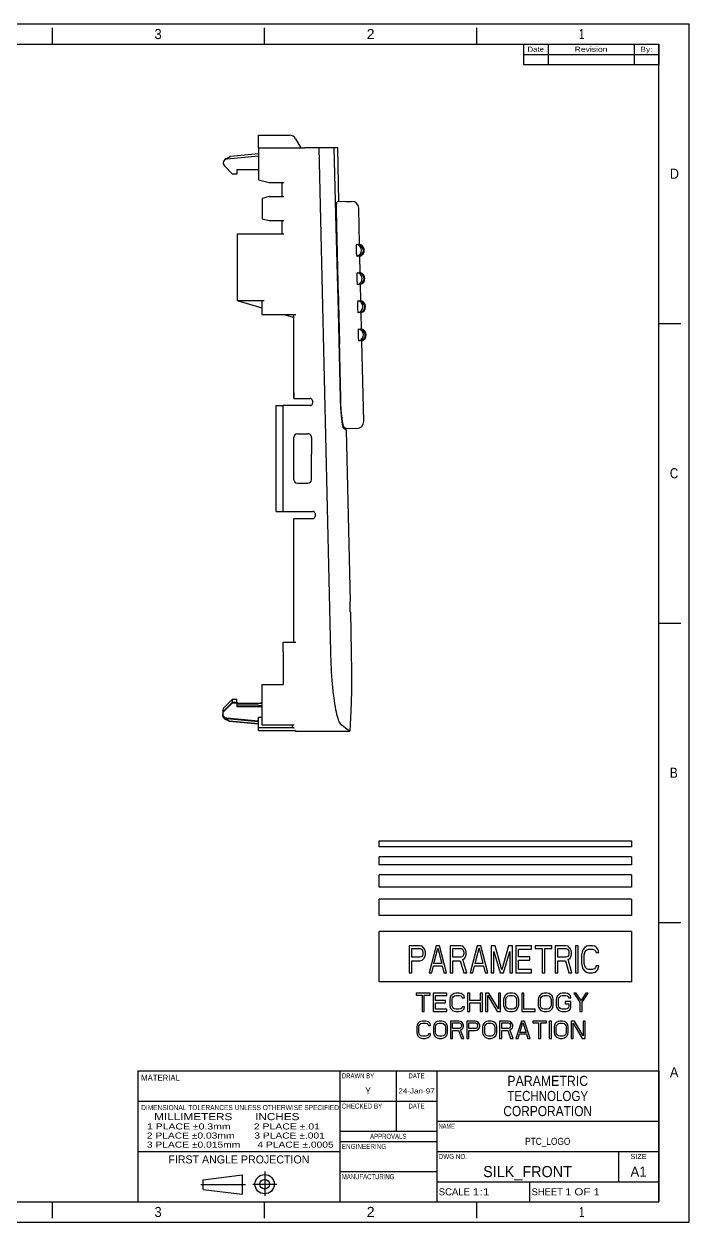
# Model space of a CAD drawing. Extents: x 0 to 841, y 0 to 594.
# Drawn here: x 512 to 841, y 0 to 594 of the extents above; entities that cross this region are included whole.
import ezdxf
from ezdxf.enums import TextEntityAlignment as Align

# ---------------------------------------------------------------- set-up
doc = ezdxf.new("R2010")
doc.units = 0
doc.header["$LTSCALE"] = 46.255
doc.linetypes.add('CENTER', pattern=[0])
doc.layers.get('0').update_dxf_attribs({"linetype": 'CONTINUOUS'})
doc.layers.add('DEFAULT_1', color=7, linetype='CENTER')

# ---------------------------------------------------------------- blocks, each defined once
blk = doc.blocks.new('*TEXT')
at = {"color": 0}
for s, height, p, p2 in [('8', 5, (50.56, 586.5), (54.49, 586.5)), ('7', 5, (155.69, 586.5), (159.61, 586.5)), ('6', 5, (260.81, 586.5), (264.74, 586.5)), ('5', 5, (365.94, 586.5), (369.51, 586.5)), ('4', 5, (471.06, 586.5), (474.99, 586.5)), ('3', 5, (576.18, 586.5), (579.76, 586.5)), ('2', 5, (681.31, 586.5), (685.24, 586.5)), ('1', 5, (786.43, 586.5), (789.29, 586.5)), ('Date', 2.54, (760.98, 580.19), (769.11, 580.19)), ('Revision', 2.54, (784.35, 580.19), (800.6, 580.19)), ('By:', 2.54, (816.86, 580.19), (822.95, 580.19)), ('D', 5, (5.5, 517.25), (10.02, 517.25)), ('D', 5, (831.5, 517.25), (836.02, 517.25)), ('C', 5, (5.5, 368.75), (9.67, 368.75)), ('C', 5, (831.5, 368.75), (835.67, 368.75)), ('B', 5, (5.5, 220.25), (9.43, 220.25)), ('B', 5, (831.5, 220.25), (835.43, 220.25)), ('A', 5, (5.5, 71.75), (9.79, 71.75)), ('MATERIAL', 3, (569.59, 70.01), (588.79, 70.01)), ('DRAWN BY', 2.5, (669, 71.25), (685, 71.25)), ('DATE', 2.5, (702, 71.25), (710, 71.25)), ('PARAMETRIC', 5, (751, 67.5), (791, 67.5)), ('A', 5, (831.5, 71.75), (835.79, 71.75)), ('Y', 3.5, (680.6, 63.25), (683.4, 63.25)), ('24-Jan-97', 2.5, (697, 63.75), (715, 63.75)), ('TECHNOLOGY', 5, (751, 60), (791, 60)), ('DIMENSIONAL TOLERANCES UNLESS OTHERWISE SPECIFIED', 2.5, (569.59, 55.51), (667.59, 55.51)), ('^I   MILLIMETERS^I^I     INCHES', 3.5, (569.59, 50.51), (647.99, 50.51)), ('CHECKED BY', 2.5, (669, 56.25), (689, 56.25)), ('DATE', 2.5, (702, 56.25), (710, 56.25)), ('CORPORATION', 5, (749, 52.5), (793, 52.5)), ('^I 1 PLACE %%p0.3mm^I^I      2 PLACE %%p.01', 3, (569.59, 45.89), (658.19, 45.89)), ('NAME', 2.5, (717, 46.25), (725, 46.25)), ('^I 2 PLACE %%p0.03mm^I      3 PLACE %%p.001', 3, (569.59, 41.39), (660.59, 41.39)), ('APPROVALS', 2.5, (683, 41.25), (701, 41.25)), ('PTC_LOGO', 3.5, (759.8, 38.25), (782.2, 38.25)), ('^I 3 PLACE %%p0.015mm^I     4 PLACE %%p.0005^I^I', 3, (569.59, 36.89), (667.79, 36.89)), ('ENGINEERING', 2.5, (669, 36.25), (691, 36.25)), ('FIRST ANGLE PROJECTION', 3.9688, (583.08, 29.05), (652.93, 29.05)), ('DWG NO.', 2.5, (717, 31.25), (731, 31.25)), ('SIZE', 2.5, (812, 31.25), (820, 31.25)), ('MANUFACTURING', 2.5, (669, 21.25), (695, 21.25)), ('SILK_FRONT', 5.5, (739, 22.25), (783, 22.25)), ('A1', 5, (812, 22.5), (820, 22.5)), ('SCALE ', 3.5, (717, 13.25), (733.8, 13.25)), ('1:1', 3.5, (733.8, 13.25), (742.2, 13.25)), ('SHEET ', 3.5, (763, 13.25), (779.8, 13.25)), ('1', 3.5, (779.8, 13.25), (782.6, 13.25)), (' OF ', 3.5, (782.6, 13.25), (793.8, 13.25)), ('1', 3.5, (793.8, 13.25), (796.6, 13.25)), ('8', 5, (50.56, 2.5), (54.49, 2.5)), ('7', 5, (155.69, 2.5), (159.61, 2.5)), ('6', 5, (260.81, 2.5), (264.74, 2.5)), ('5', 5, (365.94, 2.5), (369.51, 2.5)), ('4', 5, (471.06, 2.5), (474.99, 2.5)), ('3', 5, (576.18, 2.5), (579.76, 2.5)), ('2', 5, (681.31, 2.5), (685.24, 2.5)), ('1', 5, (786.43, 2.5), (789.29, 2.5))]:
    blk.add_text(s, height=height, dxfattribs=at).set_placement(p, p2, align=Align.FIT)

msp = doc.modelspace()

# ---------------------------------------------------------------- linework, layer by layer
at = {"color": 0}
for p, q in [((0, 594), (841, 594)), ((841, 0), (841, 594)), ((525.62, 584), (525.62, 592)), ((630.75, 584), (630.75, 592)), ((735.88, 584), (735.88, 592)), ((15, 584), (826, 584)), ((758.95, 584), (826, 584)), ((758.95, 584), (758.95, 573.84)), ((771.14, 584), (771.14, 573.84)), ((813.81, 584), (813.81, 573.84)), ((826, 10), (826, 584)), ((826, 584), (826, 573.84)), ((758.95, 578.92), (826, 578.92)), ((758.95, 573.84), (826, 573.84)), ((627.72, 538.84), (643.06, 538.84)), ((627.72, 532.54), (627.72, 538.84)), ((646.09, 537.09), (648.72, 532.54)), ((612.14, 527.19), (627.72, 528.69)), ((613.88, 528.41), (627.72, 529.74)), ((627.72, 532.54), (627.72, 518.54)), ((627.72, 532.54), (650.51, 532.54)), ((657.68, 532.54), (650.51, 532.54)), ((664.19, 532.54), (657.68, 532.54)), ((657.68, 532.54), (663.35, 282.68)), ((665.25, 532.54), (664.22, 532.54)), ((665.28, 532.54), (665.26, 532.54)), ((666.94, 532.54), (665.28, 532.54)), ((667.55, 505.91), (666.94, 532.54)), ((614.88, 519.59), (610.86, 523.61)), ((611.29, 526.91), (613.88, 528.41)), ((616.98, 519.59), (614.88, 519.59)), ((627.72, 521.69), (616.98, 521.69)), ((616.98, 521.69), (616.98, 519.59)), ((627.72, 518.54), (627.72, 516.8)), ((627.72, 516.8), (632.97, 515.39)), ((632.97, 515.39), (639.27, 515.39)), ((639.27, 515.39), (639.27, 508.39)), ((639.27, 515.39), (640.32, 515.39)), ((632.97, 508.39), (629.47, 507.45)), ((629.47, 507.45), (629.47, 497.43)), ((632.97, 508.39), (640.32, 508.39)), ((670.95, 505.99), (666.73, 505.89)), ((670.95, 505.99), (671.76, 506.01)), ((670.95, 505.99), (671.76, 506.01)), ((671.76, 506.01), (673.76, 506.05)), ((671.76, 506.01), (673.76, 506.05)), ((673.76, 506.05), (673.85, 506.05)), ((673.76, 506.05), (673.85, 506.05)), ((668.5, 408.24), (666.38, 501.68)), ((677.83, 484.86), (677.43, 502.63)), ((629.47, 497.43), (632.97, 496.49)), ((632.97, 496.49), (639.27, 496.49)), ((639.27, 496.49), (639.27, 489.84)), ((639.27, 496.49), (640.32, 496.49)), ((617.22, 489.84), (617.22, 456.94)), ((639.27, 489.84), (617.22, 489.84)), ((640.32, 489.84), (639.27, 489.84)), ((676.34, 484.42), (676.39, 484.66)), ((677.27, 484.44), (677.29, 484.68)), ((677.27, 484.33), (677.27, 484.44)), ((677.76, 484.55), (677.76, 484.68)), ((677.83, 484.75), (677.83, 484.86)), ((677.83, 484.66), (677.83, 484.75)), ((676.52, 478.9), (676.46, 479.14)), ((677.39, 479.16), (677.38, 479.27)), ((677.42, 478.92), (677.39, 479.16)), ((677.89, 478.94), (677.88, 479.07)), ((677.96, 478.87), (677.96, 478.97)), ((677.97, 478.77), (677.96, 478.87)), ((678.15, 470.86), (677.97, 478.77)), ((676.66, 470.42), (676.7, 470.67)), ((677.58, 470.33), (677.59, 470.45)), ((677.59, 470.45), (677.61, 470.68)), ((678.08, 470.55), (678.08, 470.68)), ((678.15, 470.76), (678.15, 470.86)), ((678.15, 470.66), (678.15, 470.76)), ((676.83, 464.9), (676.78, 465.14)), ((677.71, 465.16), (677.7, 465.27)), ((677.74, 464.93), (677.71, 465.16)), ((678.21, 464.95), (678.2, 465.08)), ((678.28, 464.88), (678.28, 464.97)), ((678.28, 464.77), (678.28, 464.88)), ((678.46, 456.86), (678.28, 464.77)), ((667.19, 462.19), (667.03, 462.19)), ((667.19, 462.19), (667.79, 435.9)), ((617.22, 456.94), (629.45, 453.23)), ((617.22, 456.94), (629.45, 456.94)), ((629.45, 456.94), (629.45, 449.94)), ((629.45, 456.94), (630.5, 456.94)), ((676.98, 456.43), (677.02, 456.67)), ((677.9, 456.34), (677.91, 456.45)), ((677.91, 456.45), (677.93, 456.69)), ((678.39, 456.56), (678.4, 456.69)), ((678.47, 456.76), (678.46, 456.86)), ((678.47, 456.67), (678.47, 456.76)), ((629.45, 449.94), (630.5, 449.94)), ((630.5, 449.94), (645.22, 449.94)), ((640.31, 449.94), (644.35, 448.72)), ((644.35, 448.72), (645.22, 448.72)), ((645.22, 408.29), (645.22, 449.94)), ((645.22, 449.94), (646.27, 449.94)), ((677.15, 450.9), (677.1, 451.15)), ((678.03, 451.17), (678.02, 451.28)), ((678.06, 450.93), (678.03, 451.17)), ((678.53, 450.95), (678.52, 451.08)), ((678.6, 450.88), (678.6, 450.97)), ((678.6, 450.78), (678.6, 450.88)), ((678.78, 442.87), (678.6, 450.78)), ((826, 445.5), (837, 445.5)), ((677.3, 442.43), (677.34, 442.67)), ((678.22, 442.45), (678.25, 442.69)), ((678.22, 442.34), (678.22, 442.45)), ((678.71, 442.56), (678.71, 442.69)), ((678.78, 442.76), (678.78, 442.87)), ((678.79, 442.67), (678.78, 442.76)), ((667.79, 435.9), (667.8, 435.24)), ((677.47, 436.91), (677.42, 437.15)), ((678.34, 437.17), (678.33, 437.28)), ((678.38, 436.93), (678.34, 437.17)), ((678.84, 436.95), (678.84, 437.08)), ((678.92, 436.88), (678.92, 436.98)), ((678.92, 436.78), (678.92, 436.88)), ((679.82, 396.96), (678.92, 436.78)), ((668.02, 425.79), (667.91, 425.79)), ((668.01, 426.06), (668.02, 425.79)), ((645.22, 411.09), (645.22, 408.29)), ((636.47, 404.79), (639.97, 404.79)), ((636.47, 352.29), (636.47, 404.79)), ((653.42, 404.79), (639.97, 404.79)), ((639.97, 352.29), (639.97, 404.79)), ((645.22, 408.29), (646.27, 408.29)), ((646.27, 408.29), (653.34, 408.29)), ((653.4, 408.29), (653.34, 408.29)), ((653.43, 404.79), (653.42, 404.79)), ((654.45, 407.27), (654.48, 405.87)), ((668.33, 408.2), (668.33, 408.24)), ((668.5, 408.2), (668.5, 408.24)), ((670.1, 393.39), (670.08, 394.26)), ((671.17, 392.54), (673.1, 307.67)), ((671.5, 393.27), (671.45, 393.27)), ((676.4, 393.38), (671.5, 393.27)), ((645.22, 368.04), (645.22, 389.04)), ((646.97, 390.79), (652.22, 390.79)), ((653.97, 389.04), (653.97, 380.64)), ((653.97, 368.04), (653.97, 380.64)), ((646.97, 366.29), (652.22, 366.29)), ((636.47, 352.29), (639.97, 352.29)), ((639.97, 352.29), (654.62, 352.29)), ((654.67, 352.29), (654.62, 352.29)), ((655.72, 351.27), (655.75, 349.87)), ((645.22, 287.54), (645.22, 348.79)), ((645.22, 287.54), (645.22, 348.79)), ((645.22, 348.79), (646.27, 348.79)), ((645.22, 287.54), (645.22, 348.79)), ((645.22, 287.54), (645.22, 348.79)), ((646.27, 348.79), (654.7, 348.79)), ((654.7, 348.79), (654.7, 348.79)), ((673.22, 302.42), (673.66, 282.68)), ((826, 297), (837, 297)), ((639.95, 282.68), (639.95, 287.54)), ((639.95, 287.54), (646.27, 287.54)), ((639.95, 282.68), (639.95, 266.54)), ((629.45, 266.54), (629.45, 246.65)), ((629.45, 266.54), (639.95, 266.54)), ((610.73, 253.35), (614.88, 257.5)), ((610.75, 255.06), (614.89, 259.19)), ((610.75, 253.68), (614.89, 257.81)), ((614.88, 257.5), (616.98, 257.5)), ((614.89, 259.19), (616.99, 259.19)), ((614.89, 257.81), (614.89, 259.19)), ((614.89, 257.81), (616.99, 257.81)), ((616.98, 257.5), (616.98, 255.4)), ((616.99, 257.81), (616.99, 259.19)), ((616.99, 257.81), (616.99, 257.5)), ((616.99, 257.5), (616.99, 255.72)), ((627.72, 257.09), (616.99, 257.09)), ((616.99, 256.87), (627.72, 256.87)), ((616.99, 255.94), (627.72, 255.94)), ((627.72, 255.72), (616.99, 255.72)), ((617.05, 255.95), (617.05, 255.94)), ((629.45, 257.36), (627.72, 257.09)), ((629.45, 257.14), (627.72, 256.87)), ((627.72, 257.09), (627.72, 256.87)), ((629.45, 256.17), (627.72, 255.94)), ((629.45, 255.95), (627.72, 255.72)), ((627.72, 255.72), (627.72, 255.94)), ((627.72, 255.4), (629.45, 255.66)), ((610.11, 251.87), (610.11, 251.07)), ((610.14, 252.2), (610.14, 253.58)), ((613.18, 248.3), (611.01, 249.82)), ((612.02, 248.98), (611.01, 249.69)), ((627.72, 248.41), (612.03, 249.78)), ((627.72, 255.4), (616.98, 255.4)), ((627.72, 245.05), (627.72, 250.31)), ((627.72, 250.31), (629.45, 250.31)), ((613.18, 248.17), (612.02, 248.98)), ((627.72, 248.07), (612.03, 249.45)), ((613.18, 248.3), (613.18, 248.17)), ((627.72, 247.02), (613.18, 248.3)), ((627.72, 246.9), (613.18, 248.17)), ((627.72, 243.67), (627.72, 245.05)), ((645.4, 245.05), (627.72, 245.05)), ((629.45, 246.65), (629.45, 246.47)), ((629.45, 246.47), (645.4, 246.47)), ((630.75, 243.63), (646.1, 243.63)), ((644.35, 246.47), (644.35, 246.1)), ((646.1, 243.63), (646.1, 243.44)), ((646.1, 243.44), (672.99, 243.44)), ((687.44, 186.06), (687.44, 189.06)), ((687.44, 189.06), (812.44, 189.06)), ((812.44, 186.06), (687.44, 186.06)), ((812.44, 189.06), (812.44, 186.06)), ((687.44, 177.06), (687.44, 181.06)), ((812.44, 181.06), (687.44, 181.06)), ((812.44, 181.06), (812.44, 177.06)), ((812.44, 177.06), (687.44, 177.06)), ((687.44, 166.06), (687.44, 172.06)), ((812.44, 172.06), (687.44, 172.06)), ((812.44, 172.06), (812.44, 166.06)), ((812.44, 166.06), (687.44, 166.06)), ((687.44, 152.06), (687.44, 160.06)), ((812.44, 160.06), (687.44, 160.06)), ((812.44, 160.06), (812.44, 152.06)), ((812.44, 152.06), (687.44, 152.06)), ((826, 148.5), (837, 148.5)), ((812.44, 144.06), (687.44, 144.06)), ((687.44, 119.06), (687.44, 144.06)), ((812.44, 144.06), (812.44, 119.06)), ((707.65, 136.99), (702.44, 136.99)), ((702.44, 136.99), (702.44, 123.56)), ((708.74, 136.7), (707.65, 136.99)), ((709.61, 135.84), (708.74, 136.7)), ((715.69, 136.99), (712.21, 123.56)), ((717.43, 136.99), (715.69, 136.99)), ((720.9, 123.56), (717.43, 136.99)), ((727.85, 136.99), (722.64, 136.99)), ((722.64, 136.99), (722.64, 123.56)), ((728.94, 136.7), (727.85, 136.99)), ((729.81, 135.84), (728.94, 136.7)), ((736.1, 136.99), (732.63, 123.56)), ((737.84, 136.99), (736.1, 136.99)), ((741.32, 123.56), (737.84, 136.99)), ((745.01, 136.99), (743.05, 136.99)), ((743.05, 136.99), (743.05, 123.56)), ((748.27, 124.99), (745.01, 136.99)), ((751.53, 136.99), (748.27, 124.99)), ((753.48, 136.99), (751.53, 136.99)), ((753.48, 123.56), (753.48, 136.99)), ((763.04, 136.99), (755.22, 136.99)), ((755.22, 136.99), (755.22, 123.56)), ((763.04, 135.27), (763.04, 136.99)), ((773.03, 136.99), (764.77, 136.99)), ((764.77, 136.99), (764.77, 135.56)), ((773.03, 135.56), (773.03, 136.99)), ((779.98, 136.99), (774.77, 136.99)), ((774.77, 136.99), (774.77, 123.56)), ((781.06, 136.7), (779.98, 136.99)), ((781.93, 135.84), (781.06, 136.7)), ((786.06, 136.99), (784.76, 136.99)), ((784.76, 136.99), (784.76, 123.56)), ((786.06, 123.56), (786.06, 136.99)), ((790.19, 136.7), (789.32, 136.13)), ((791.27, 136.99), (790.19, 136.7)), ((793.23, 136.99), (791.27, 136.99)), ((794.31, 136.7), (793.23, 136.99)), ((795.18, 136.13), (794.31, 136.7)), ((703.74, 131.27), (703.74, 135.56)), ((703.74, 135.56), (707.87, 135.56)), ((707.87, 131.27), (703.74, 131.27)), ((707.87, 135.56), (708.52, 135.27)), ((708.52, 131.56), (707.87, 131.27)), ((708.52, 135.27), (708.95, 134.7)), ((708.95, 132.13), (708.52, 131.56)), ((708.74, 129.84), (709.61, 130.7)), ((708.95, 134.7), (709.17, 133.84)), ((709.17, 132.99), (708.95, 132.13)), ((709.17, 133.84), (709.17, 132.99)), ((710.26, 134.7), (709.61, 135.84)), ((709.61, 130.7), (710.26, 131.84)), ((710.48, 133.84), (710.26, 134.7)), ((710.26, 131.84), (710.48, 132.7)), ((710.48, 132.7), (710.48, 133.84)), ((714.6, 128.13), (716.56, 135.84)), ((716.56, 135.84), (718.51, 128.13)), ((723.94, 131.27), (723.94, 135.56)), ((723.94, 135.56), (728.07, 135.56)), ((728.07, 131.27), (723.94, 131.27)), ((728.07, 135.56), (728.72, 135.27)), ((728.72, 131.56), (728.07, 131.27)), ((728.72, 135.27), (729.15, 134.7)), ((729.15, 132.13), (728.72, 131.56)), ((728.94, 130.13), (729.81, 130.7)), ((729.15, 134.7), (729.37, 133.84)), ((729.37, 132.99), (729.15, 132.13)), ((729.37, 133.84), (729.37, 132.99)), ((730.46, 134.7), (729.81, 135.84)), ((729.81, 130.7), (730.46, 131.84)), ((730.67, 133.84), (730.46, 134.7)), ((730.46, 131.84), (730.67, 132.7)), ((730.67, 132.7), (730.67, 133.84)), ((735.02, 128.13), (736.97, 135.84)), ((736.97, 135.84), (738.93, 128.13)), ((744.36, 123.56), (744.36, 134.13)), ((744.36, 134.13), (747.4, 123.56)), ((749.14, 123.56), (752.18, 134.13)), ((752.18, 134.13), (752.18, 123.56)), ((756.52, 131.56), (756.52, 135.27)), ((756.52, 135.27), (763.04, 135.27)), ((762.17, 131.56), (756.52, 131.56)), ((762.17, 129.84), (762.17, 131.56)), ((764.77, 135.56), (768.25, 135.56)), ((768.25, 135.56), (768.25, 123.56)), ((769.55, 123.56), (769.55, 135.56)), ((769.55, 135.56), (773.03, 135.56)), ((776.07, 131.27), (776.07, 135.56)), ((776.07, 135.56), (780.2, 135.56)), ((780.2, 131.27), (776.07, 131.27)), ((780.2, 135.56), (780.85, 135.27)), ((780.85, 131.56), (780.2, 131.27)), ((780.85, 135.27), (781.28, 134.7)), ((781.28, 132.13), (780.85, 131.56)), ((781.06, 130.13), (781.93, 130.7)), ((781.28, 134.7), (781.5, 133.84)), ((781.5, 132.99), (781.28, 132.13)), ((781.5, 133.84), (781.5, 132.99)), ((782.58, 134.7), (781.93, 135.84)), ((781.93, 130.7), (782.58, 131.84)), ((782.8, 133.84), (782.58, 134.7)), ((782.58, 131.84), (782.8, 132.7)), ((782.8, 132.7), (782.8, 133.84)), ((788.01, 133.84), (787.8, 132.42)), ((787.8, 132.42), (787.8, 128.13)), ((788.45, 134.99), (788.01, 133.84)), ((789.32, 136.13), (788.45, 134.99)), ((789.1, 132.42), (789.32, 133.56)), ((789.1, 128.13), (789.1, 132.42)), ((789.32, 133.56), (789.75, 134.42)), ((789.75, 134.42), (790.4, 134.99)), ((790.4, 134.99), (791.27, 135.27)), ((791.27, 135.27), (793.23, 135.27)), ((793.23, 135.27), (794.1, 134.99)), ((794.1, 134.99), (794.75, 134.42)), ((794.75, 134.42), (794.96, 133.56)), ((794.96, 133.56), (796.27, 133.56)), ((796.05, 134.99), (795.18, 136.13)), ((796.27, 133.56), (796.05, 134.99)), ((703.74, 123.56), (703.74, 129.56)), ((703.74, 129.56), (707.65, 129.56)), ((707.65, 129.56), (708.74, 129.84)), ((713.52, 123.56), (714.38, 126.99)), ((714.38, 126.99), (718.73, 126.99)), ((718.51, 128.13), (714.6, 128.13)), ((718.73, 126.99), (719.6, 123.56)), ((723.94, 129.56), (727.63, 129.56)), ((723.94, 123.56), (723.94, 129.56)), ((727.63, 129.56), (729.37, 123.56)), ((730.89, 123.56), (728.94, 130.13)), ((733.93, 123.56), (734.8, 126.99)), ((734.8, 126.99), (739.15, 126.99)), ((738.93, 128.13), (735.02, 128.13)), ((739.15, 126.99), (740.01, 123.56)), ((756.52, 125.27), (756.52, 129.84)), ((756.52, 129.84), (762.17, 129.84)), ((763.04, 125.27), (756.52, 125.27)), ((763.04, 123.56), (763.04, 125.27)), ((776.07, 129.56), (779.76, 129.56)), ((776.07, 123.56), (776.07, 129.56)), ((779.76, 129.56), (781.5, 123.56)), ((783.02, 123.56), (781.06, 130.13)), ((787.8, 128.13), (788.01, 126.7)), ((788.01, 126.7), (788.45, 125.56)), ((788.45, 125.56), (789.32, 124.41)), ((789.32, 126.99), (789.1, 128.13)), ((789.75, 126.13), (789.32, 126.99)), ((790.4, 125.56), (789.75, 126.13)), ((791.27, 125.27), (790.4, 125.56)), ((793.23, 125.27), (791.27, 125.27)), ((794.1, 125.56), (793.23, 125.27)), ((794.75, 126.13), (794.1, 125.56)), ((794.96, 126.99), (794.75, 126.13)), ((796.27, 126.99), (794.96, 126.99)), ((795.18, 124.41), (796.05, 125.56)), ((796.05, 125.56), (796.27, 126.99)), ((812.44, 119.06), (687.44, 119.06)), ((702.44, 123.56), (703.74, 123.56)), ((712.21, 123.56), (713.52, 123.56)), ((719.6, 123.56), (720.9, 123.56)), ((722.64, 123.56), (723.94, 123.56)), ((729.37, 123.56), (730.89, 123.56)), ((732.63, 123.56), (733.93, 123.56)), ((740.01, 123.56), (741.32, 123.56)), ((743.05, 123.56), (744.36, 123.56)), ((747.4, 123.56), (749.14, 123.56)), ((752.18, 123.56), (753.48, 123.56)), ((755.22, 123.56), (763.04, 123.56)), ((768.25, 123.56), (769.55, 123.56)), ((774.77, 123.56), (776.07, 123.56)), ((781.5, 123.56), (783.02, 123.56)), ((784.76, 123.56), (786.06, 123.56)), ((789.32, 124.41), (790.19, 123.84)), ((790.19, 123.84), (791.27, 123.56)), ((791.27, 123.56), (793.23, 123.56)), ((793.23, 123.56), (794.31, 123.84)), ((794.31, 123.84), (795.18, 124.41)), ((705.76, 113.46), (705.76, 112.49)), ((712.83, 113.46), (705.76, 113.46)), ((712.83, 112.49), (712.83, 113.46)), ((721.03, 113.46), (714.32, 113.46)), ((714.32, 113.46), (714.32, 104.32)), ((721.03, 112.3), (721.03, 113.46)), ((723.83, 112.88), (723.08, 112.1)), ((724.57, 113.27), (723.83, 112.88)), ((725.5, 113.46), (724.57, 113.27)), ((727.18, 113.46), (725.5, 113.46)), ((728.11, 113.27), (727.18, 113.46)), ((728.86, 112.88), (728.11, 113.27)), ((729.6, 112.1), (728.86, 112.88)), ((732.39, 113.46), (731.28, 113.46)), ((731.28, 113.46), (731.28, 104.32)), ((732.39, 109.76), (732.39, 113.46)), ((738.73, 113.46), (737.61, 113.46)), ((737.61, 113.46), (737.61, 109.76)), ((738.73, 104.32), (738.73, 113.46)), ((741.89, 113.46), (740.22, 113.46)), ((740.22, 113.46), (740.22, 104.32)), ((746.55, 105.68), (741.89, 113.46)), ((747.67, 113.46), (746.55, 113.46)), ((746.55, 113.46), (746.55, 105.68)), ((747.67, 104.32), (747.67, 113.46)), ((750.46, 112.88), (749.72, 112.1)), ((751.21, 113.27), (750.46, 112.88)), ((752.14, 113.46), (751.21, 113.27)), ((753.63, 113.46), (752.14, 113.46)), ((754.56, 113.27), (753.63, 113.46)), ((755.31, 112.88), (754.56, 113.27)), ((756.05, 112.1), (755.31, 112.88)), ((759.22, 113.46), (758.1, 113.46)), ((758.1, 113.46), (758.1, 104.32)), ((759.22, 105.48), (759.22, 113.46)), ((767.6, 112.88), (766.86, 112.1)), ((768.35, 113.27), (767.6, 112.88)), ((769.28, 113.46), (768.35, 113.27)), ((770.77, 113.46), (769.28, 113.46)), ((771.7, 113.27), (770.77, 113.46)), ((772.45, 112.88), (771.7, 113.27)), ((773.19, 112.1), (772.45, 112.88)), ((776.54, 112.88), (775.8, 112.1)), ((777.29, 113.27), (776.54, 112.88)), ((778.22, 113.46), (777.29, 113.27)), ((779.9, 113.46), (778.22, 113.46)), ((780.83, 113.27), (779.9, 113.46)), ((781.57, 112.88), (780.83, 113.27)), ((782.32, 112.1), (781.57, 112.88)), ((785.11, 113.46), (783.99, 113.46)), ((783.99, 113.46), (786.98, 108.99)), ((787.53, 109.76), (785.11, 113.46)), ((789.96, 113.46), (787.53, 109.76)), ((788.09, 108.99), (791.07, 113.46)), ((791.07, 113.46), (789.96, 113.46)), ((705.76, 112.49), (708.74, 112.49)), ((708.74, 112.49), (708.74, 104.32)), ((709.85, 104.32), (709.85, 112.49)), ((709.85, 112.49), (712.83, 112.49)), ((715.44, 109.76), (715.44, 112.3)), ((715.44, 112.3), (721.03, 112.3)), ((720.29, 109.76), (715.44, 109.76)), ((715.44, 105.48), (715.44, 108.6)), ((715.44, 108.6), (720.29, 108.6)), ((720.29, 108.6), (720.29, 109.76)), ((722.71, 111.32), (722.52, 110.35)), ((722.52, 110.35), (722.52, 107.43)), ((722.52, 107.43), (722.71, 106.46)), ((723.08, 112.1), (722.71, 111.32)), ((723.64, 110.35), (723.83, 111.13)), ((723.64, 107.43), (723.64, 110.35)), ((723.83, 106.65), (723.64, 107.43)), ((723.83, 111.13), (724.2, 111.71)), ((724.2, 111.71), (724.76, 112.1)), ((724.76, 112.1), (725.5, 112.3)), ((725.5, 112.3), (727.18, 112.3)), ((727.18, 112.3), (727.92, 112.1)), ((727.92, 112.1), (728.48, 111.71)), ((728.48, 111.71), (728.67, 111.13)), ((728.67, 111.13), (729.79, 111.13)), ((729.79, 111.13), (729.6, 112.1)), ((737.61, 109.76), (732.39, 109.76)), ((732.39, 108.6), (737.61, 108.6)), ((732.39, 104.32), (732.39, 108.6)), ((737.61, 108.6), (737.61, 104.32)), ((741.34, 112.3), (745.99, 104.32)), ((741.34, 104.32), (741.34, 112.3)), ((749.35, 111.32), (749.16, 110.35)), ((749.16, 110.35), (749.16, 107.43)), ((749.16, 107.43), (749.35, 106.46)), ((749.72, 112.1), (749.35, 111.32)), ((750.28, 110.35), (750.46, 111.13)), ((750.28, 107.43), (750.28, 110.35)), ((750.46, 106.65), (750.28, 107.43)), ((750.46, 111.13), (750.84, 111.71)), ((750.84, 111.71), (751.4, 112.1)), ((751.4, 112.1), (752.14, 112.3)), ((752.14, 112.3), (753.63, 112.3)), ((753.63, 112.3), (754.38, 112.1)), ((754.38, 112.1), (754.93, 111.71)), ((754.93, 111.71), (755.31, 111.13)), ((755.31, 111.13), (755.49, 110.35)), ((755.49, 107.43), (755.31, 106.65)), ((755.49, 110.35), (755.49, 107.43)), ((756.42, 111.32), (756.05, 112.1)), ((756.61, 110.35), (756.42, 111.32)), ((756.42, 106.46), (756.61, 107.43)), ((756.61, 107.43), (756.61, 110.35)), ((766.48, 111.32), (766.3, 110.35)), ((766.3, 110.35), (766.3, 107.43)), ((766.3, 107.43), (766.48, 106.46)), ((766.86, 112.1), (766.48, 111.32)), ((767.42, 110.35), (767.6, 111.13)), ((767.42, 107.43), (767.42, 110.35)), ((767.6, 106.65), (767.42, 107.43)), ((767.6, 111.13), (767.97, 111.71)), ((767.97, 111.71), (768.53, 112.1)), ((768.53, 112.1), (769.28, 112.3)), ((769.28, 112.3), (770.77, 112.3)), ((770.77, 112.3), (771.51, 112.1)), ((771.51, 112.1), (772.07, 111.71)), ((772.07, 111.71), (772.45, 111.13)), ((772.45, 111.13), (772.63, 110.35)), ((772.63, 107.43), (772.45, 106.65)), ((772.63, 110.35), (772.63, 107.43)), ((773.56, 111.32), (773.19, 112.1)), ((773.75, 110.35), (773.56, 111.32)), ((773.56, 106.46), (773.75, 107.43)), ((773.75, 107.43), (773.75, 110.35)), ((775.43, 111.32), (775.24, 110.35)), ((775.24, 110.35), (775.24, 107.43)), ((775.24, 107.43), (775.43, 106.46)), ((775.8, 112.1), (775.43, 111.32)), ((776.36, 110.35), (776.54, 111.13)), ((776.36, 107.43), (776.36, 110.35)), ((776.54, 106.65), (776.36, 107.43)), ((776.54, 111.13), (776.92, 111.71)), ((776.92, 111.71), (777.48, 112.1)), ((777.48, 112.1), (778.22, 112.3)), ((778.22, 112.3), (779.9, 112.3)), ((782.5, 109.38), (779.71, 109.38)), ((779.71, 109.38), (779.71, 108.21)), ((779.71, 108.21), (781.39, 108.21)), ((779.9, 112.3), (780.64, 112.1)), ((780.64, 112.1), (781.2, 111.71)), ((781.2, 111.71), (781.39, 111.13)), ((781.39, 111.13), (782.5, 111.13)), ((781.39, 108.21), (781.39, 106.65)), ((782.5, 111.13), (782.32, 112.1)), ((782.5, 106.46), (782.5, 109.38)), ((786.98, 108.99), (786.98, 104.32)), ((788.09, 104.32), (788.09, 108.99)), ((708.74, 104.32), (709.85, 104.32)), ((714.32, 104.32), (721.03, 104.32)), ((721.03, 105.48), (715.44, 105.48)), ((721.03, 104.32), (721.03, 105.48)), ((722.71, 106.46), (723.08, 105.68)), ((723.08, 105.68), (723.83, 104.9)), ((724.2, 106.07), (723.83, 106.65)), ((723.83, 104.9), (724.57, 104.51)), ((724.76, 105.68), (724.2, 106.07)), ((724.57, 104.51), (725.5, 104.32)), ((725.5, 105.48), (724.76, 105.68)), ((727.18, 105.48), (725.5, 105.48)), ((725.5, 104.32), (727.18, 104.32)), ((727.92, 105.68), (727.18, 105.48)), ((727.18, 104.32), (728.11, 104.51)), ((728.48, 106.07), (727.92, 105.68)), ((728.11, 104.51), (728.86, 104.9)), ((728.67, 106.65), (728.48, 106.07)), ((729.79, 106.65), (728.67, 106.65)), ((728.86, 104.9), (729.6, 105.68)), ((729.6, 105.68), (729.79, 106.65)), ((731.28, 104.32), (732.39, 104.32)), ((737.61, 104.32), (738.73, 104.32)), ((740.22, 104.32), (741.34, 104.32)), ((745.99, 104.32), (747.67, 104.32)), ((749.35, 106.46), (749.72, 105.68)), ((749.72, 105.68), (750.46, 104.9)), ((750.84, 106.07), (750.46, 106.65)), ((750.46, 104.9), (751.21, 104.51)), ((751.4, 105.68), (750.84, 106.07)), ((751.21, 104.51), (752.14, 104.32)), ((752.14, 105.48), (751.4, 105.68)), ((753.63, 105.48), (752.14, 105.48)), ((752.14, 104.32), (753.63, 104.32)), ((754.38, 105.68), (753.63, 105.48)), ((753.63, 104.32), (754.56, 104.51)), ((754.93, 106.07), (754.38, 105.68)), ((754.56, 104.51), (755.31, 104.9)), ((755.31, 106.65), (754.93, 106.07)), ((755.31, 104.9), (756.05, 105.68)), ((756.05, 105.68), (756.42, 106.46)), ((758.1, 104.32), (764.81, 104.32)), ((764.81, 105.48), (759.22, 105.48)), ((764.81, 104.32), (764.81, 105.48)), ((766.48, 106.46), (766.86, 105.68)), ((766.86, 105.68), (767.6, 104.9)), ((767.97, 106.07), (767.6, 106.65)), ((767.6, 104.9), (768.35, 104.51)), ((768.53, 105.68), (767.97, 106.07)), ((768.35, 104.51), (769.28, 104.32)), ((769.28, 105.48), (768.53, 105.68)), ((770.77, 105.48), (769.28, 105.48)), ((769.28, 104.32), (770.77, 104.32)), ((771.51, 105.68), (770.77, 105.48)), ((770.77, 104.32), (771.7, 104.51)), ((772.07, 106.07), (771.51, 105.68)), ((771.7, 104.51), (772.45, 104.9)), ((772.45, 106.65), (772.07, 106.07)), ((772.45, 104.9), (773.19, 105.68)), ((773.19, 105.68), (773.56, 106.46)), ((775.43, 106.46), (775.8, 105.68)), ((775.8, 105.68), (776.54, 104.9)), ((776.92, 106.07), (776.54, 106.65)), ((776.54, 104.9), (777.29, 104.51)), ((777.48, 105.68), (776.92, 106.07)), ((777.29, 104.51), (778.22, 104.32)), ((778.22, 105.48), (777.48, 105.68)), ((779.9, 105.48), (778.22, 105.48)), ((778.22, 104.32), (779.9, 104.32)), ((780.64, 105.68), (779.9, 105.48)), ((779.9, 104.32), (780.83, 104.51)), ((781.2, 106.07), (780.64, 105.68)), ((780.83, 104.51), (781.57, 104.9)), ((781.39, 106.65), (781.2, 106.07)), ((781.57, 104.9), (782.32, 105.68)), ((782.32, 105.68), (782.5, 106.46)), ((786.98, 104.32), (788.09, 104.32)), ((706.29, 97.63), (706.12, 96.72)), ((706.12, 96.72), (706.12, 93.99)), ((706.65, 98.36), (706.29, 97.63)), ((707.35, 99.09), (706.65, 98.36)), ((707.17, 96.72), (707.35, 97.45)), ((707.17, 93.99), (707.17, 96.72)), ((708.05, 99.46), (707.35, 99.09)), ((707.35, 97.45), (707.7, 98)), ((707.7, 98), (708.22, 98.36)), ((708.93, 99.64), (708.05, 99.46)), ((708.22, 98.36), (708.93, 98.55)), ((710.5, 99.64), (708.93, 99.64)), ((708.93, 98.55), (710.5, 98.55)), ((711.38, 99.46), (710.5, 99.64)), ((710.5, 98.55), (711.21, 98.36)), ((711.21, 98.36), (711.73, 98)), ((712.08, 99.09), (711.38, 99.46)), ((711.73, 98), (711.91, 97.45)), ((711.91, 97.45), (712.96, 97.45)), ((712.79, 98.36), (712.08, 99.09)), ((712.96, 97.45), (712.79, 98.36)), ((714.54, 97.63), (714.36, 96.72)), ((714.36, 96.72), (714.36, 93.99)), ((714.89, 98.36), (714.54, 97.63)), ((715.59, 99.09), (714.89, 98.36)), ((715.42, 96.72), (715.59, 97.45)), ((715.42, 93.99), (715.42, 96.72)), ((716.29, 99.46), (715.59, 99.09)), ((715.59, 97.45), (715.94, 98)), ((715.94, 98), (716.47, 98.36)), ((717.17, 99.64), (716.29, 99.46)), ((716.47, 98.36), (717.17, 98.55)), ((718.58, 99.64), (717.17, 99.64)), ((717.17, 98.55), (718.58, 98.55)), ((719.45, 99.46), (718.58, 99.64)), ((718.58, 98.55), (719.28, 98.36)), ((719.28, 98.36), (719.8, 98)), ((720.15, 99.09), (719.45, 99.46)), ((719.8, 98), (720.15, 97.45)), ((720.86, 98.36), (720.15, 99.09)), ((720.15, 97.45), (720.33, 96.72)), ((720.33, 96.72), (720.33, 93.99)), ((721.21, 97.63), (720.86, 98.36)), ((721.38, 96.72), (721.21, 97.63)), ((721.38, 93.99), (721.38, 96.72)), ((727, 99.64), (722.79, 99.64)), ((722.79, 99.64), (722.79, 91.07)), ((723.84, 95.99), (723.84, 98.73)), ((723.84, 98.73), (727.17, 98.73)), ((727.17, 95.99), (723.84, 95.99)), ((727.87, 99.46), (727, 99.64)), ((727.17, 98.73), (727.7, 98.55)), ((727.7, 96.18), (727.17, 95.99)), ((727.7, 98.55), (728.05, 98.18)), ((728.05, 96.54), (727.7, 96.18)), ((728.58, 98.91), (727.87, 99.46)), ((727.87, 95.26), (728.58, 95.63)), ((729.45, 91.07), (727.87, 95.26)), ((728.05, 98.18), (728.22, 97.63)), ((728.22, 97.09), (728.05, 96.54)), ((728.22, 97.63), (728.22, 97.09)), ((729.1, 98.18), (728.58, 98.91)), ((728.58, 95.63), (729.1, 96.36)), ((729.28, 97.63), (729.1, 98.18)), ((729.1, 96.36), (729.28, 96.91)), ((729.28, 96.91), (729.28, 97.63)), ((735.07, 99.64), (730.86, 99.64)), ((730.86, 99.64), (730.86, 91.07)), ((731.91, 95.99), (731.91, 98.73)), ((731.91, 98.73), (735.24, 98.73)), ((735.24, 95.99), (731.91, 95.99)), ((735.94, 99.46), (735.07, 99.64)), ((735.07, 94.9), (735.94, 95.08)), ((735.24, 98.73), (735.77, 98.55)), ((735.77, 96.18), (735.24, 95.99)), ((735.77, 98.55), (736.12, 98.18)), ((736.12, 96.54), (735.77, 96.18)), ((736.65, 98.91), (735.94, 99.46)), ((735.94, 95.08), (736.65, 95.63)), ((736.12, 98.18), (736.29, 97.63)), ((736.29, 97.09), (736.12, 96.54)), ((736.29, 97.63), (736.29, 97.09)), ((737.17, 98.18), (736.65, 98.91)), ((736.65, 95.63), (737.17, 96.36)), ((737.35, 97.63), (737.17, 98.18)), ((737.17, 96.36), (737.35, 96.91)), ((737.35, 96.91), (737.35, 97.63)), ((738.93, 97.63), (738.75, 96.72)), ((738.75, 96.72), (738.75, 93.99)), ((739.28, 98.36), (738.93, 97.63)), ((739.98, 99.09), (739.28, 98.36)), ((739.8, 96.72), (739.98, 97.45)), ((739.8, 93.99), (739.8, 96.72)), ((740.68, 99.46), (739.98, 99.09)), ((739.98, 97.45), (740.33, 98)), ((740.33, 98), (740.86, 98.36)), ((741.56, 99.64), (740.68, 99.46)), ((740.86, 98.36), (741.56, 98.55)), ((742.96, 99.64), (741.56, 99.64)), ((741.56, 98.55), (742.96, 98.55)), ((743.84, 99.46), (742.96, 99.64)), ((742.96, 98.55), (743.66, 98.36)), ((743.66, 98.36), (744.19, 98)), ((744.54, 99.09), (743.84, 99.46)), ((744.19, 98), (744.54, 97.45)), ((745.24, 98.36), (744.54, 99.09)), ((744.54, 97.45), (744.72, 96.72)), ((744.72, 96.72), (744.72, 93.99)), ((745.59, 97.63), (745.24, 98.36)), ((745.77, 96.72), (745.59, 97.63)), ((745.77, 93.99), (745.77, 96.72)), ((751.38, 99.64), (747.17, 99.64)), ((747.17, 99.64), (747.17, 91.07)), ((748.22, 95.99), (748.22, 98.73)), ((748.22, 98.73), (751.56, 98.73)), ((751.56, 95.99), (748.22, 95.99)), ((752.26, 99.46), (751.38, 99.64)), ((751.56, 98.73), (752.08, 98.55)), ((752.08, 96.18), (751.56, 95.99)), ((752.08, 98.55), (752.44, 98.18)), ((752.44, 96.54), (752.08, 96.18)), ((752.96, 98.91), (752.26, 99.46)), ((752.26, 95.26), (752.96, 95.63)), ((753.84, 91.07), (752.26, 95.26)), ((752.44, 98.18), (752.61, 97.63)), ((752.61, 97.09), (752.44, 96.54)), ((752.61, 97.63), (752.61, 97.09)), ((753.49, 98.18), (752.96, 98.91)), ((752.96, 95.63), (753.49, 96.36)), ((753.66, 97.63), (753.49, 98.18)), ((753.49, 96.36), (753.66, 96.91)), ((753.66, 96.91), (753.66, 97.63)), ((758.05, 99.64), (755.24, 91.07)), ((757.17, 93.99), (758.75, 98.91)), ((759.45, 99.64), (758.05, 99.64)), ((758.75, 98.91), (760.33, 93.99)), ((762.26, 91.07), (759.45, 99.64)), ((763.66, 99.64), (763.66, 98.73)), ((770.33, 99.64), (763.66, 99.64)), ((763.66, 98.73), (766.47, 98.73)), ((766.47, 98.73), (766.47, 91.07)), ((767.52, 91.07), (767.52, 98.73)), ((767.52, 98.73), (770.33, 98.73)), ((770.33, 98.73), (770.33, 99.64)), ((772.79, 99.64), (771.73, 99.64)), ((771.73, 99.64), (771.73, 91.07)), ((772.79, 91.07), (772.79, 99.64)), ((774.37, 97.63), (774.19, 96.72)), ((774.19, 96.72), (774.19, 93.99)), ((774.72, 98.36), (774.37, 97.63)), ((775.42, 99.09), (774.72, 98.36)), ((775.24, 96.72), (775.42, 97.45)), ((775.24, 93.99), (775.24, 96.72)), ((776.12, 99.46), (775.42, 99.09)), ((775.42, 97.45), (775.77, 98)), ((775.77, 98), (776.3, 98.36)), ((777, 99.64), (776.12, 99.46)), ((776.3, 98.36), (777, 98.55)), ((778.4, 99.64), (777, 99.64)), ((777, 98.55), (778.4, 98.55)), ((779.28, 99.46), (778.4, 99.64)), ((778.4, 98.55), (779.1, 98.36)), ((779.1, 98.36), (779.63, 98)), ((779.98, 99.09), (779.28, 99.46)), ((779.63, 98), (779.98, 97.45)), ((780.68, 98.36), (779.98, 99.09)), ((779.98, 97.45), (780.16, 96.72)), ((780.16, 96.72), (780.16, 93.99)), ((781.03, 97.63), (780.68, 98.36)), ((781.21, 96.72), (781.03, 97.63)), ((781.21, 93.99), (781.21, 96.72)), ((784.19, 99.64), (782.61, 99.64)), ((782.61, 99.64), (782.61, 91.07)), ((783.66, 98.55), (788.05, 91.07)), ((783.66, 91.07), (783.66, 98.55)), ((788.58, 92.35), (784.19, 99.64)), ((789.63, 99.64), (788.58, 99.64)), ((788.58, 99.64), (788.58, 92.35)), ((789.63, 91.07), (789.63, 99.64)), ((706.12, 93.99), (706.29, 93.08)), ((706.29, 93.08), (706.65, 92.35)), ((706.65, 92.35), (707.35, 91.62)), ((707.35, 93.26), (707.17, 93.99)), ((707.7, 92.71), (707.35, 93.26)), ((707.35, 91.62), (708.05, 91.25)), ((708.22, 92.35), (707.7, 92.71)), ((708.05, 91.25), (708.93, 91.07)), ((708.93, 92.17), (708.22, 92.35)), ((710.5, 92.17), (708.93, 92.17)), ((708.93, 91.07), (710.5, 91.07)), ((711.21, 92.35), (710.5, 92.17)), ((710.5, 91.07), (711.38, 91.25)), ((711.73, 92.71), (711.21, 92.35)), ((711.38, 91.25), (712.08, 91.62)), ((711.91, 93.26), (711.73, 92.71)), ((712.96, 93.26), (711.91, 93.26)), ((712.08, 91.62), (712.79, 92.35)), ((712.79, 92.35), (712.96, 93.26)), ((714.36, 93.99), (714.54, 93.08)), ((714.54, 93.08), (714.89, 92.35)), ((714.89, 92.35), (715.59, 91.62)), ((715.59, 93.26), (715.42, 93.99)), ((715.94, 92.71), (715.59, 93.26)), ((715.59, 91.62), (716.29, 91.25)), ((716.47, 92.35), (715.94, 92.71)), ((716.29, 91.25), (717.17, 91.07)), ((717.17, 92.17), (716.47, 92.35)), ((718.58, 92.17), (717.17, 92.17)), ((717.17, 91.07), (718.58, 91.07)), ((719.28, 92.35), (718.58, 92.17)), ((718.58, 91.07), (719.45, 91.25)), ((719.8, 92.71), (719.28, 92.35)), ((719.45, 91.25), (720.15, 91.62)), ((720.15, 93.26), (719.8, 92.71)), ((720.33, 93.99), (720.15, 93.26)), ((720.15, 91.62), (720.86, 92.35)), ((720.86, 92.35), (721.21, 93.08)), ((721.21, 93.08), (721.38, 93.99)), ((722.79, 91.07), (723.84, 91.07)), ((723.84, 91.07), (723.84, 94.9)), ((723.84, 94.9), (726.82, 94.9)), ((726.82, 94.9), (728.22, 91.07)), ((728.22, 91.07), (729.45, 91.07)), ((730.86, 91.07), (731.91, 91.07)), ((731.91, 91.07), (731.91, 94.9)), ((731.91, 94.9), (735.07, 94.9)), ((738.75, 93.99), (738.93, 93.08)), ((738.93, 93.08), (739.28, 92.35)), ((739.28, 92.35), (739.98, 91.62)), ((739.98, 93.26), (739.8, 93.99)), ((740.33, 92.71), (739.98, 93.26)), ((739.98, 91.62), (740.68, 91.25)), ((740.86, 92.35), (740.33, 92.71)), ((740.68, 91.25), (741.56, 91.07)), ((741.56, 92.17), (740.86, 92.35)), ((742.96, 92.17), (741.56, 92.17)), ((741.56, 91.07), (742.96, 91.07)), ((743.66, 92.35), (742.96, 92.17)), ((742.96, 91.07), (743.84, 91.25)), ((744.19, 92.71), (743.66, 92.35)), ((743.84, 91.25), (744.54, 91.62)), ((744.54, 93.26), (744.19, 92.71)), ((744.72, 93.99), (744.54, 93.26)), ((744.54, 91.62), (745.24, 92.35)), ((745.24, 92.35), (745.59, 93.08)), ((745.59, 93.08), (745.77, 93.99)), ((747.17, 91.07), (748.22, 91.07)), ((748.22, 91.07), (748.22, 94.9)), ((748.22, 94.9), (751.21, 94.9)), ((751.21, 94.9), (752.61, 91.07)), ((752.61, 91.07), (753.84, 91.07)), ((755.24, 91.07), (756.3, 91.07)), ((756.3, 91.07), (757, 93.26)), ((757, 93.26), (760.51, 93.26)), ((760.33, 93.99), (757.17, 93.99)), ((760.51, 93.26), (761.21, 91.07)), ((761.21, 91.07), (762.26, 91.07)), ((766.47, 91.07), (767.52, 91.07)), ((771.73, 91.07), (772.79, 91.07)), ((774.19, 93.99), (774.37, 93.08)), ((774.37, 93.08), (774.72, 92.35)), ((774.72, 92.35), (775.42, 91.62)), ((775.42, 93.26), (775.24, 93.99)), ((775.77, 92.71), (775.42, 93.26)), ((775.42, 91.62), (776.12, 91.25)), ((776.3, 92.35), (775.77, 92.71)), ((776.12, 91.25), (777, 91.07)), ((777, 92.17), (776.3, 92.35)), ((778.4, 92.17), (777, 92.17)), ((777, 91.07), (778.4, 91.07)), ((779.1, 92.35), (778.4, 92.17)), ((778.4, 91.07), (779.28, 91.25)), ((779.63, 92.71), (779.1, 92.35)), ((779.28, 91.25), (779.98, 91.62)), ((779.98, 93.26), (779.63, 92.71)), ((780.16, 93.99), (779.98, 93.26)), ((779.98, 91.62), (780.68, 92.35)), ((780.68, 92.35), (781.03, 93.08)), ((781.03, 93.08), (781.21, 93.99)), ((782.61, 91.07), (783.66, 91.07)), ((788.05, 91.07), (789.63, 91.07)), ((568, 75), (668, 75)), ((568, 75), (568, 10)), ((668, 75), (826, 75)), ((668, 75), (668, 10)), ((668, 75), (668, 10)), ((696, 75), (696, 45)), ((716, 75), (716, 10)), ((826, 75), (826, 10)), ((568, 60), (668, 60)), ((668, 60), (716, 60)), ((716, 50), (826, 50)), ((668, 45), (716, 45)), ((668, 40), (716, 40)), ((568, 35), (668, 35)), ((716, 35), (826, 35)), ((806, 35), (806, 20)), ((668, 25), (716, 25)), ((600.37, 21), (619.67, 23.4)), ((600.37, 16.2), (600.37, 21)), ((619.67, 23.4), (619.67, 13.8)), ((716, 20), (826, 20)), ((762, 20), (762, 10)), ((600.37, 16.2), (619.67, 13.8)), ((15, 10), (826, 10)), ((525.62, 2), (525.62, 10)), ((568, 10), (668, 10)), ((630.75, 2), (630.75, 10)), ((668, 10), (826, 10)), ((735.88, 2), (735.88, 10)), ((0, 0), (841, 0))]:
    msp.add_line(p, q, dxfattribs=at)
for points in [[(668.33, 408.24), (667.29, 451.57), (666.26, 493.13), (665.25, 532.54)], [(666.38, 501.68), (666.37, 502.61), (666.38, 503.51), (666.42, 504.31), (666.47, 504.96), (666.55, 505.47), (666.63, 505.78), (666.73, 505.89)], [(676.28, 481.78), (676.27, 482.57), (676.28, 483.31), (676.3, 483.94), (676.34, 484.42)], [(676.46, 479.14), (676.4, 479.62), (676.35, 480.24), (676.3, 480.99), (676.28, 481.78)], [(676.39, 484.66), (676.4, 484.72), (676.46, 484.83)], [(676.46, 484.83), (676.52, 484.72), (676.54, 484.62)], [(677.29, 484.68), (677.3, 484.74), (677.33, 484.85)], [(677.33, 484.85), (677.37, 484.74), (677.39, 484.65)], [(677.76, 484.68), (677.76, 484.75), (677.77, 484.86)], [(677.77, 484.86), (677.79, 484.75), (677.79, 484.67)], [(676.59, 478.74), (676.53, 478.84), (676.52, 478.9)], [(676.67, 478.95), (676.65, 478.84), (676.59, 478.74)], [(677.47, 478.76), (677.43, 478.86), (677.42, 478.92)], [(677.51, 478.95), (677.51, 478.86), (677.47, 478.76)], [(677.91, 478.77), (677.9, 478.87), (677.89, 478.94)], [(677.92, 478.95), (677.92, 478.87), (677.91, 478.77)], [(676.59, 467.78), (676.58, 468.57), (676.59, 469.32), (676.62, 469.94), (676.66, 470.42)], [(676.7, 470.67), (676.71, 470.73), (676.77, 470.83)], [(676.77, 470.83), (676.84, 470.73), (676.86, 470.62)], [(677.61, 470.68), (677.62, 470.75), (677.65, 470.85)], [(677.65, 470.85), (677.69, 470.75), (677.7, 470.66)], [(678.08, 470.68), (678.08, 470.76), (678.09, 470.86)], [(678.09, 470.86), (678.11, 470.76), (678.11, 470.68)], [(676.78, 465.14), (676.72, 465.62), (676.66, 466.25), (676.62, 466.99), (676.59, 467.78)], [(676.91, 464.74), (676.85, 464.84), (676.83, 464.9)], [(676.99, 464.95), (676.97, 464.85), (676.91, 464.74)], [(677.79, 464.76), (677.75, 464.86), (677.74, 464.93)], [(677.83, 464.96), (677.82, 464.86), (677.79, 464.76)], [(678.23, 464.77), (678.21, 464.87), (678.21, 464.95)], [(678.24, 464.96), (678.24, 464.87), (678.23, 464.77)], [(676.91, 453.78), (676.9, 454.57), (676.91, 455.32), (676.94, 455.95), (676.98, 456.43)], [(677.1, 451.15), (677.04, 451.62), (676.98, 452.25), (676.94, 452.99), (676.91, 453.78)], [(677.02, 456.67), (677.03, 456.73), (677.09, 456.83)], [(677.09, 456.83), (677.15, 456.73), (677.18, 456.63)], [(677.93, 456.69), (677.94, 456.75), (677.97, 456.85)], [(677.97, 456.85), (678.01, 456.75), (678.02, 456.66)], [(678.4, 456.69), (678.4, 456.76), (678.41, 456.86)], [(678.41, 456.86), (678.42, 456.76), (678.43, 456.68)], [(677.23, 450.75), (677.17, 450.85), (677.15, 450.9)], [(677.31, 450.95), (677.29, 450.85), (677.23, 450.75)], [(678.11, 450.77), (678.07, 450.87), (678.06, 450.93)], [(678.15, 450.96), (678.14, 450.87), (678.11, 450.77)], [(678.55, 450.77), (678.53, 450.88), (678.53, 450.95)], [(678.56, 450.96), (678.56, 450.88), (678.55, 450.77)], [(677.23, 439.79), (677.22, 440.58), (677.23, 441.32), (677.26, 441.95), (677.3, 442.43)], [(677.42, 437.15), (677.35, 437.63), (677.3, 438.25), (677.26, 439), (677.23, 439.79)], [(677.34, 442.67), (677.35, 442.73), (677.41, 442.84)], [(677.41, 442.84), (677.47, 442.74), (677.49, 442.63)], [(678.25, 442.69), (678.25, 442.75), (678.29, 442.86)], [(678.29, 442.86), (678.33, 442.76), (678.34, 442.66)], [(678.71, 442.69), (678.72, 442.76), (678.73, 442.87)], [(678.73, 442.87), (678.74, 442.76), (678.74, 442.68)], [(667.69, 435.12), (667.85, 435.28), (667.88, 435.36)], [(677.55, 436.75), (677.48, 436.85), (677.47, 436.91)], [(677.62, 436.96), (677.61, 436.85), (677.55, 436.75)], [(678.43, 436.77), (678.39, 436.87), (678.38, 436.93)], [(678.47, 436.96), (678.46, 436.87), (678.43, 436.77)], [(678.86, 436.78), (678.85, 436.88), (678.84, 436.95)], [(678.87, 436.96), (678.87, 436.88), (678.86, 436.78)], [(667.9, 426.16), (668.06, 426.02), (668.09, 425.94)], [(669.88, 393.57), (669.8, 393.66), (669.72, 393.84), (669.63, 394.09), (669.54, 394.41), (669.45, 394.81), (669.36, 395.28), (669.27, 395.81), (669.18, 396.41), (669.09, 397.07), (669, 397.78), (668.92, 398.56), (668.83, 399.38), (668.76, 400.24), (668.68, 401.15), (668.61, 402.1), (668.55, 403.07), (668.49, 404.08), (668.44, 405.1), (668.4, 406.14), (668.36, 407.19), (668.33, 408.2)], [(670.07, 394.26), (669.85, 394.66), (669.6, 395.55), (669.36, 396.88), (669.12, 398.62), (668.9, 400.71), (668.72, 403.05), (668.58, 405.59), (668.5, 408.2)], [(671.17, 392.54), (671.09, 392.61), (670.85, 392.8), (670.44, 393.12), (669.88, 393.57)], [(670.07, 394.26), (670.99, 393.63), (671.45, 393.31), (671.5, 393.27)], [(673.21, 302.5), (673.21, 302.56), (673.21, 302.68), (673.21, 302.82), (673.2, 302.99), (673.2, 303.19), (673.19, 303.4), (673.18, 303.64), (673.18, 303.9), (673.17, 304.17), (673.16, 304.46), (673.16, 304.75), (673.15, 305.04), (673.14, 305.34), (673.14, 305.63), (673.13, 305.91), (673.13, 306.18), (673.12, 306.44), (673.12, 306.68), (673.11, 306.9), (673.11, 307.09), (673.1, 307.26), (673.1, 307.41), (673.1, 307.52), (673.1, 307.6), (673.1, 307.65), (673.1, 307.67)], [(673.22, 302.42), (673.22, 302.43), (673.21, 302.48), (673.21, 302.5)], [(663.35, 282.68), (663.41, 280.63), (663.49, 278.59), (663.58, 276.56), (663.68, 274.55), (663.8, 272.57), (663.94, 270.62), (664.08, 268.71), (664.24, 266.84), (664.41, 265.03), (664.6, 263.27), (664.79, 261.57), (665, 259.94), (665.22, 258.38), (665.44, 256.9), (665.68, 255.5), (665.92, 254.18), (666.17, 252.96), (666.42, 251.84), (666.68, 250.81), (666.95, 249.89), (667.22, 249.07), (667.49, 248.36), (667.76, 247.76), (668.04, 247.27), (668.31, 246.9), (668.59, 246.65)], [(673.66, 282.68), (673.79, 272.87), (673.72, 263.05), (673.45, 253.24), (672.99, 243.44)], [(616.99, 256.52), (617.01, 256.16), (617.05, 255.95)], [(610.11, 251.87), (610.11, 251.93), (610.14, 252.19), (610.19, 252.45), (610.28, 252.7), (610.4, 252.94), (610.55, 253.16), (610.73, 253.35)], [(612.03, 249.78), (611.77, 249.82), (611.51, 249.89), (611.27, 250), (611.04, 250.13), (610.83, 250.29), (610.64, 250.48), (610.48, 250.68), (610.34, 250.91), (610.24, 251.15), (610.16, 251.41), (610.12, 251.67), (610.11, 251.87)], [(612.01, 248.98), (611.77, 249.02), (611.51, 249.09), (611.27, 249.2), (611.04, 249.33), (610.83, 249.49), (610.64, 249.68), (610.48, 249.89), (610.34, 250.11), (610.24, 250.35), (610.16, 250.61), (610.12, 250.87), (610.11, 251.07)], [(610.14, 253.58), (610.14, 253.64), (610.16, 253.9), (610.22, 254.16), (610.31, 254.41), (610.43, 254.64), (610.58, 254.86), (610.75, 255.06)], [(610.14, 252.2), (610.14, 252.26), (610.16, 252.53), (610.22, 252.79), (610.31, 253.03), (610.43, 253.27), (610.58, 253.49), (610.75, 253.68)], [(612.03, 249.45), (611.81, 249.48), (611.6, 249.53), (611.39, 249.6), (611.19, 249.7), (611.01, 249.82)], [(627.72, 243.67), (628.73, 243.65), (629.74, 243.64), (630.75, 243.63)], [(644.35, 246.1), (644.36, 245.95), (644.39, 245.81), (644.44, 245.66), (644.51, 245.53), (644.6, 245.41), (644.71, 245.31), (644.83, 245.22), (644.96, 245.14), (645.1, 245.09), (645.25, 245.06), (645.4, 245.05)], [(668.59, 246.65), (669.76, 245.8), (670.75, 245.08), (671.55, 244.49), (672.18, 244.03), (672.63, 243.7), (672.9, 243.51), (672.99, 243.44)]]:
    msp.add_lwpolyline(points, dxfattribs=at)
for radius in [4.8, 2.4]:
    msp.add_circle((630.75, 18.77), radius, dxfattribs=at)
for centre, radius, start, end in [((643.06, 535.34), 3.5, 30, 90), ((612.34, 525.1), 2.1, 95.5, 225), ((673.93, 502.55), 3.5, 1.3, 91.3), ((675.81, 481.77), 2.98, 1.3, 78.32211), ((675.81, 481.77), 2.98, 284.27784, 361.3), ((676.7, 481.79), 2.98, 1.3, 78.56358), ((676.7, 481.79), 2.98, 284.03639, 361.3), ((677.14, 481.8), 2.98, 1.3, 77.88027), ((677.08, 481.79), 3.04, 33.09627, 75.64685), ((677.14, 481.8), 2.98, 284.71957, 361.3), ((677.08, 481.79), 3.04, 19.08894, 33.09627), ((677.08, 481.79), 3.04, 16.99595, 19.08894), ((677.08, 481.79), 3.04, 1.3, 16.99595), ((677.08, 481.79), 3.04, 345.60405, 361.3), ((677.08, 481.79), 3.04, 286.95315, 329.50373), ((677.08, 481.79), 3.04, 329.50373, 343.51106), ((677.08, 481.79), 3.04, 343.51106, 345.60405), ((676.13, 467.77), 2.98, 1.3, 78.32211), ((677.02, 467.79), 2.98, 1.3, 78.56358), ((677.46, 467.8), 2.98, 1.3, 77.88027), ((677.46, 467.8), 2.98, 66.26207, 76.4469), ((676.13, 467.77), 2.98, 284.27784, 361.3), ((677.02, 467.79), 2.98, 284.03639, 361.3), ((677.46, 467.8), 2.98, 284.71957, 361.3), ((676.45, 453.77), 2.98, 1.3, 78.32211), ((676.45, 453.77), 2.98, 284.27784, 361.3), ((677.34, 453.79), 2.98, 1.3, 78.56358), ((677.34, 453.79), 2.98, 284.03639, 361.3), ((677.78, 453.8), 2.98, 1.3, 77.88027), ((677.78, 453.8), 2.98, 66.26207, 76.4469), ((677.78, 453.8), 2.98, 284.71957, 361.3), ((676.77, 439.78), 2.98, 1.3, 78.32211), ((676.77, 439.78), 2.98, 284.27784, 361.3), ((677.66, 439.8), 2.98, 1.3, 78.56358), ((677.66, 439.8), 2.98, 284.03639, 361.3), ((678.1, 439.81), 2.98, 1.3, 77.88027), ((678.1, 439.81), 2.98, 284.71957, 361.3), ((653.4, 407.24), 1.05, 1.29015, 90), ((653.43, 405.84), 1.05, 270, 361.29034), ((676.32, 396.88), 3.5, 271.3, 361.3), ((646.97, 389.04), 1.75, 90, 180), ((652.22, 389.04), 1.75, 28.36, 90), ((652.22, 389.04), 1.75, 0, 28.36), ((646.97, 368.04), 1.75, 180, 270), ((652.22, 368.04), 1.75, 270, 360), ((654.67, 351.24), 1.05, 1.29762, 90), ((654.7, 349.84), 1.05, 270, 361.2978)]:
    msp.add_arc(centre, radius, start, end, dxfattribs=at)
at = {"layer": 'DEFAULT_1', "color": 0}
for p, q in [((630.79, 25.05), (630.79, 13.05)), ((599.17, 18.6), (621.22, 18.6)), ((624.84, 18.77), (636.84, 18.77))]:
    msp.add_line(p, q, dxfattribs=at)

# ---------------------------------------------------------------- block references
at = {"color": 0}
msp.add_blockref('*TEXT', (0, 0), dxfattribs=at)
msp.add_blockref('*TEXT', (0, 0), dxfattribs=at)
msp.add_blockref('*TEXT', (0, 0), dxfattribs=at)
msp.add_blockref('*TEXT', (0, 0), dxfattribs=at)
msp.add_blockref('*TEXT', (0, 0), dxfattribs=at)
msp.add_blockref('*TEXT', (0, 0), dxfattribs=at)
msp.add_blockref('*TEXT', (0, 0), dxfattribs=at)
msp.add_blockref('*TEXT', (0, 0), dxfattribs=at)
msp.add_blockref('*TEXT', (0, 0), dxfattribs=at)
msp.add_blockref('*TEXT', (0, 0), dxfattribs=at)
msp.add_blockref('*TEXT', (0, 0), dxfattribs=at)
msp.add_blockref('*TEXT', (0, 0), dxfattribs=at)
msp.add_blockref('*TEXT', (0, 0), dxfattribs=at)
msp.add_blockref('*TEXT', (0, 0), dxfattribs=at)
msp.add_blockref('*TEXT', (0, 0), dxfattribs=at)
msp.add_blockref('*TEXT', (0, 0), dxfattribs=at)
msp.add_blockref('*TEXT', (0, 0), dxfattribs=at)
msp.add_blockref('*TEXT', (0, 0), dxfattribs=at)
msp.add_blockref('*TEXT', (0, 0), dxfattribs=at)
msp.add_blockref('*TEXT', (0, 0), dxfattribs=at)
msp.add_blockref('*TEXT', (0, 0), dxfattribs=at)
msp.add_blockref('*TEXT', (0, 0), dxfattribs=at)
msp.add_blockref('*TEXT', (0, 0), dxfattribs=at)
msp.add_blockref('*TEXT', (0, 0), dxfattribs=at)
msp.add_blockref('*TEXT', (0, 0), dxfattribs=at)
msp.add_blockref('*TEXT', (0, 0), dxfattribs=at)
msp.add_blockref('*TEXT', (0, 0), dxfattribs=at)
msp.add_blockref('*TEXT', (0, 0), dxfattribs=at)
msp.add_blockref('*TEXT', (0, 0), dxfattribs=at)
msp.add_blockref('*TEXT', (0, 0), dxfattribs=at)
msp.add_blockref('*TEXT', (0, 0), dxfattribs=at)
msp.add_blockref('*TEXT', (0, 0), dxfattribs=at)
msp.add_blockref('*TEXT', (0, 0), dxfattribs=at)
msp.add_blockref('*TEXT', (0, 0), dxfattribs=at)
msp.add_blockref('*TEXT', (0, 0), dxfattribs=at)
msp.add_blockref('*TEXT', (0, 0), dxfattribs=at)
msp.add_blockref('*TEXT', (0, 0), dxfattribs=at)
msp.add_blockref('*TEXT', (0, 0), dxfattribs=at)
msp.add_blockref('*TEXT', (0, 0), dxfattribs=at)
msp.add_blockref('*TEXT', (0, 0), dxfattribs=at)
msp.add_blockref('*TEXT', (0, 0), dxfattribs=at)
msp.add_blockref('*TEXT', (0, 0), dxfattribs=at)
msp.add_blockref('*TEXT', (0, 0), dxfattribs=at)
msp.add_blockref('*TEXT', (0, 0), dxfattribs=at)
msp.add_blockref('*TEXT', (0, 0), dxfattribs=at)
msp.add_blockref('*TEXT', (0, 0), dxfattribs=at)
msp.add_blockref('*TEXT', (0, 0), dxfattribs=at)
msp.add_blockref('*TEXT', (0, 0), dxfattribs=at)
msp.add_blockref('*TEXT', (0, 0), dxfattribs=at)
msp.add_blockref('*TEXT', (0, 0), dxfattribs=at)
msp.add_blockref('*TEXT', (0, 0), dxfattribs=at)
msp.add_blockref('*TEXT', (0, 0), dxfattribs=at)
msp.add_blockref('*TEXT', (0, 0), dxfattribs=at)
msp.add_blockref('*TEXT', (0, 0), dxfattribs=at)
msp.add_blockref('*TEXT', (0, 0), dxfattribs=at)
msp.add_blockref('*TEXT', (0, 0), dxfattribs=at)
msp.add_blockref('*TEXT', (0, 0), dxfattribs=at)
msp.add_blockref('*TEXT', (0, 0), dxfattribs=at)
msp.add_blockref('*TEXT', (0, 0), dxfattribs=at)
msp.add_blockref('*TEXT', (0, 0), dxfattribs=at)
msp.add_blockref('*TEXT', (0, 0), dxfattribs=at)
msp.add_blockref('*TEXT', (0, 0), dxfattribs=at)
msp.add_blockref('*TEXT', (0, 0), dxfattribs=at)
msp.add_blockref('*TEXT', (0, 0), dxfattribs=at)

doc.saveas('drawing.dxf')
